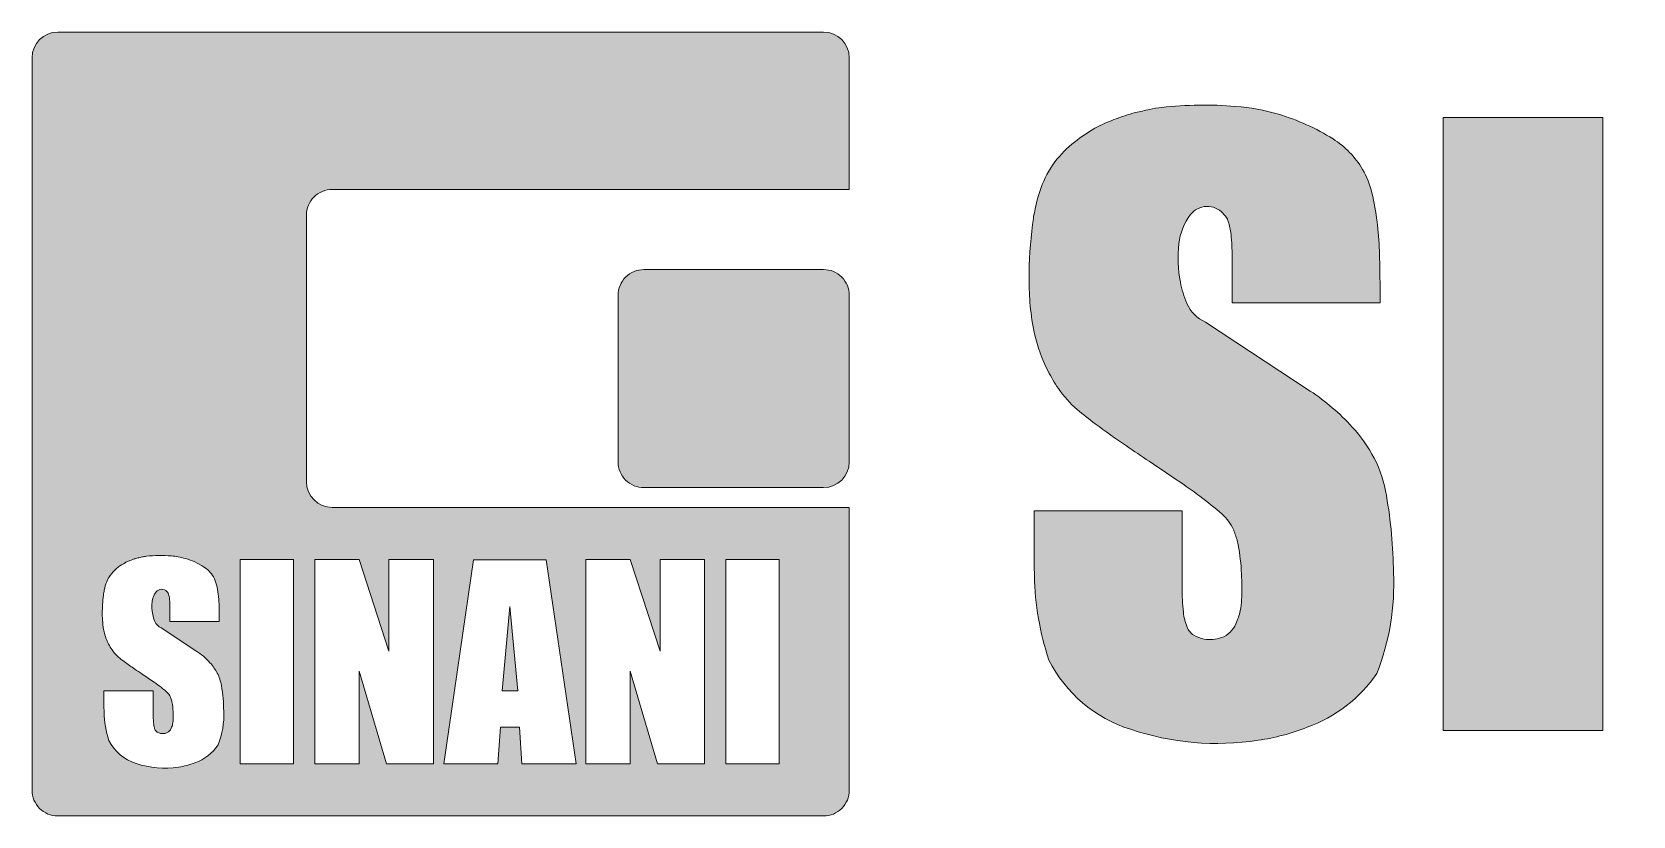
# Model space of a CAD drawing. Header units: millimetres. Extents: x 298.4 to 342.9, y 128.4 to 155.
# Drawn here: x 298.42 to 321.93, y 143.49 to 155 of the extents above; entities that cross this region are included whole.
import ezdxf

# ---------------------------------------------------------------- set-up
doc = ezdxf.new("R2010")
doc.units = ezdxf.units.MM
doc.layers.get('0').update_dxf_attribs({"lineweight": 0})

msp = doc.modelspace()

# ---------------------------------------------------------------- hatches: boundary and pattern name
at = {"true_color": 0xffffff, "transparency": 33554687}
h = msp.add_hatch(color=7, dxfattribs=at)
h.dxf.hatch_style = 1
h.paths.add_polyline_path([(308.6093494924349, 147.252980431702), (309.3894395777693, 147.2529804317019), (309.3894395777693, 144.2540052903659), (308.6093494924348, 144.2540052903659)])
h.paths.add_polyline_path([(307.6418411343091, 147.2529804317019), (308.2943122923205, 147.252980431702), (308.2943122923205, 144.2540052903659), (307.6054416779411, 144.2540052903659), (307.2049580758979, 145.6143561069849), (307.2049580758978, 144.2540052903659), (306.5524869178866, 144.2540052903659), (306.5524869178865, 147.252980431702), (307.2049580758978, 147.2529804317019), (307.6418411343092, 145.909122106462)])
h.paths.add_polyline_path([(304.3140837818395, 144.2540052903659), (303.6252131674602, 144.2540052903659), (303.2247295654168, 145.6143561069852), (303.2247295654168, 144.2540052903659), (302.5722584074054, 144.2540052903659), (302.5722584074054, 147.252980431702), (303.2247295654168, 147.252980431702), (303.6616126238282, 145.9091221064621), (303.6616126238281, 147.2529804317019), (304.3140837818395, 147.252980431702)])
h.paths.add_polyline_path([(302.2591214174923, 144.2540052903659), (301.4790313321579, 144.2540052903659), (301.4790313321579, 147.2529804317019), (302.2591214174923, 147.2529804317019)])
edge = h.paths.add_edge_path()
edge.add_arc((300.2539762162776, 145.1480890414121), 0.2172061185797312, 23.02716916509908, 48.83936856353304)
edge.add_arc((299.1432403984429, 143.8775453143194), 1.904812535809578, 48.83936854961305, 53.06627259384001)
edge.add_arc((298.9391032688104, 143.605993251509), 2.244536674650449, 53.06627259395256, 55.46271175224465)
edge.add_arc((293.5440199665739, 135.7670323712117), 11.76064047404773, 55.46271175227929, 56.47342241434364)
edge.add_arc((305.2286415035074, 153.4027901176062), 9.394744933712808, 235.65454389659368, 236.4734224143378, ccw=False)
edge.add_arc((302.684495305228, 149.6795598785987), 4.885296709053893, 233.4561106740945, 235.6545438966525, ccw=False)
edge.add_arc((300.7896545990061, 147.1229277504739), 1.703035069823706, 229.6799838732147, 233.4561106741742, ccw=False)
edge.add_arc((300.0193161848378, 146.2152189051518), 0.5125071952154686, 214.1797403373026, 229.6799838731674, ccw=False)
edge.add_arc((300.2661930632515, 146.3828686762871), 0.81092743390089, 207.2147320499592, 214.1797403372084, ccw=False)
edge.add_arc((300.2183649125777, 146.358272797767), 0.7571455667237438, 192.4889610409748, 207.214732049934, ccw=False)
edge.add_arc((300.5279250308019, 146.4268380533453), 1.074208117441238, 185.0708806620189, 192.4889610409543, ccw=False)
edge.add_arc((300.9360810243292, 146.4630559260934), 1.483967863339632, 180.0482805299915, 185.0708806621073, ccw=False)
edge.add_arc((301.5709832667153, 146.4635909292716), 2.118870331137078, 172.7590919345748, 180.0482805300511, ccw=False)
edge.add_arc((300.4453688308383, 146.6066056676048), 0.9842069124814473, 168.3180000791819, 172.75909193461, ccw=False)
edge.add_arc((300.2228647308943, 146.652611156418), 0.7569964824990172, 158.878493402248, 168.3180000792508, ccw=False)
edge.add_arc((299.9380344490581, 146.7626408659513), 0.4516526984933541, 140.3487605514546, 158.8784934022824, ccw=False)
edge.add_arc((300.0435870936953, 146.675161008805), 0.5887442233818034, 127.2860535897529, 140.3487605514992, ccw=False)
edge.add_arc((300.1293642174987, 146.5625055638929), 0.7303385885109392, 117.91547442926051, 127.28605358977151, ccw=False)
edge.add_arc((300.051741457364, 146.7090137494454), 0.5645376798138372, 112.52191608499581, 117.91547442920091, ccw=False)
edge.add_arc((300.3834730440889, 145.9090085130172), 1.430594389240794, 108.87980654347581, 112.52191608503759, ccw=False)
edge.add_arc((300.0951442303683, 146.7521175797767), 0.5395464650113359, 103.085625934711, 108.8798065433088, ccw=False)
edge.add_arc((301.2371825464416, 141.8389170135986), 5.583730375107424, 102.36792512475358, 103.08562593460078, ccw=False)
edge.add_arc((300.1632204651512, 146.7366483696065), 0.5696335483925691, 96.22173517536658, 102.367925124804, ccw=False)
edge.add_arc((300.3106503921856, 145.3843110902373), 1.929983393306353, 85.4805241123081, 96.22173517539801, ccw=False)
edge.add_arc((300.381356847114, 146.2788342379724), 1.032670145548167, 73.66145485397982, 85.4805241122952, ccw=False)
edge.add_arc((300.374386079677, 146.2550554671414), 1.057449603590852, 57.6903937164239, 73.6614548539971, ccw=False)
edge.add_arc((300.7027203862215, 146.7742362390544), 0.4431596958288721, 30.6234917896125, 57.69039371637382, ccw=False)
edge.add_arc((300.7385784691775, 146.7954624992555), 0.4014900877745268, 12.864167290720275, 30.623491789586524, ccw=False)
edge.add_arc((299.7009023938984, 146.5584858567751), 1.465881729177197, 1.6561692311582874, 12.864167290630121, ccw=False)
edge.add_arc((292.0860811444445, 146.3383135096535), 9.083885307777848, 0.04713248504327794, 1.6561692311519778, ccw=False)
edge.add_line((301.1699633786954, 146.3457860677333), (300.4454273247631, 146.3457860677332))
edge.add_line((300.4454273247631, 146.3457860677332), (300.4454273247632, 146.5885013104801))
edge.add_arc((299.6635752609384, 146.58850131048), 0.7818520638247147, 8.3187e-12, 7.564409349905136)
edge.add_arc((300.1331877508609, 146.6508641147973), 0.3081168951349438, 7.564409349946789, 21.16987720472591)
edge.add_arc((299.3782760408898, 145.8674044911381), 1.3736075419545, 40.64521989270776, 41.8693085675479)
edge.add_arc((300.3240216780318, 146.7150595101216), 0.1035863447372936, 41.86930856162669, 142.3774267914597)
edge.add_arc((300.4645788963415, 146.6067276356246), 0.2810465561961269, 142.3774267915481, 173.917474564846)
edge.add_arc((300.8351210731563, 146.5672423986891), 0.6536865818703806, 173.9174745648336, 190.4807176952035)
edge.add_arc((300.6655884287249, 146.5358803909262), 0.4812774955123066, 190.4807176951931, 203.5351606033721)
edge.add_arc((300.385781952284, 146.4140128459997), 0.1760835198759822, 203.5351606033297, 246.4648393966617)
edge.add_line((300.3154697312629, 146.2525767981448), (300.8274962712769, 145.9150083864783))
edge.add_arc((300.2290682369541, 145.0073078277996), 1.08721498172579, 42.28000095297779, 56.603968781891524, ccw=False)
edge.add_arc((300.4854933573255, 145.240473173825), 0.7406317724605131, 27.80976348894751, 42.2800009530327, ccw=False)
edge.add_arc((300.6316896387086, 145.3175855695138), 0.5753451297481343, 8.521559567071677, 27.809763488929207, ccw=False)
edge.add_arc((298.964589317728, 145.0078195930538), 2.270717334507328, 0.44634491419907363, 10.018335005717972, ccw=False)
edge.add_arc((300.0486970600838, 144.9677994283446), 1.187943254015403, -21.520422157310918, 2.7844775488641176, ccw=False)
edge.add_arc((300.5738803319124, 144.9315793632134), 0.7042594175640687, 289.8826622106111, 325.43486006221764, ccw=False)
edge.add_arc((300.4124015925116, 145.2893856206158), 1.096070509784693, 278.42276620404914, 291.4597032016581, ccw=False)
edge.add_arc((300.3719334200081, 145.5195643761408), 1.329709225863925, 251.3931406719336, 278.6949172730135, ccw=False)
edge.add_arc((300.1468618597323, 144.8967315732602), 0.6677766965799812, 206.5524354302046, 252.64405537606189, ccw=False)
edge.add_arc((300.8110474862921, 145.0273141817296), 1.332506500409695, 180.6774414527287, 198.7849557316436, ccw=False)
edge.add_arc((301.0543763475117, 145.0888407204254), 1.577636184726704, 178.4531870558181, 182.807781602716, ccw=False)
edge.add_line((299.4773150475717, 145.1314269575305), (299.4773150475717, 145.3285324387184))
edge.add_line((299.4773150475717, 145.3285324387184), (300.200674188626, 145.3285324387184))
edge.add_line((300.200674188626, 145.3285324387184), (300.200674188626, 144.9548327764172))
edge.add_arc((301.3393710013141, 144.9548327764172), 1.138696812688181, 179.9999999999971, 186.1929325022116)
edge.add_arc((300.4876058776958, 144.8624077776116), 0.2819318471248126, 186.1929325021827, 201.3549874134773)
edge.add_arc((300.3005646223281, 144.7892765698075), 0.0811020565946604, 201.3549874135309, 238.3716894033201)
edge.add_arc((300.3336795852125, 144.8430446263353), 0.1442495400726933, 238.3716894030794, 260.2746429455001)
edge.add_arc((300.3381979370663, 144.8694078166319), 0.1709971251241397, 260.274642945438, 289.0564146015257)
edge.add_arc((300.3590744073189, 144.8089715204506), 0.1070567395582129, 289.0564146015941, 315.7600578523516)
edge.add_arc((300.3296173729455, 144.8376572164883), 0.1481734761899688, 315.7600578524882, 335.4218788807532)
edge.add_arc((300.1953454586335, 144.8990696890177), 0.2958231925973684, 335.4218788807012, 348.3537765720717)
edge.add_arc((300.1473311527974, 144.9089659850058), 0.344846760798841, 348.3537765719094, 357.5869914724462)
edge.add_arc((299.0853733816556, 144.9537167375314), 1.407747008959487, 357.5869914723134, 362.6679199413482)
edge.add_arc((299.4391124672806, 144.9702001546358), 1.053624087167882, 2.667919941324262, 10.51041755225169)
edge.add_arc((300.1761587660813, 145.1069422299146), 0.3040004204341885, 10.51041755222041, 21.68447615732137)
edge.add_arc((300.6083956311707, 145.2788145268729), 0.1611541710771604, 196.4967503931312, 201.6844761569328, ccw=False)
h.paths.add_polyline_path([(305.2615413141052, 144.2540052903659), (304.4670044514606, 144.254005290366), (304.9045064966719, 147.2513602107763), (305.9716974931872, 147.2513602107763), (306.4091995383985, 144.2540052903659), (305.6146626757538, 144.2540052903659), (305.57666779335, 144.7932570346395), (305.2995361965092, 144.7932570346395)])
edge = h.paths.add_edge_path()
edge.add_line((310.4206713221592, 148.0196515729633), (310.4206713221592, 143.8673073576586))
edge.add_arc((310.0417229722692, 143.8673073576586), 0.378948349890095, -90.00000000000858, 0, ccw=False)
edge.add_line((310.0417229722691, 143.4883590077685), (298.7996196720493, 143.4883590077686))
edge.add_arc((298.7996196720493, 143.8673073576586), 0.3789483498900097, 179.9999999999828, 270, ccw=False)
edge.add_line((298.4206713221592, 143.8673073576587), (298.4206713221592, 154.6230514493345))
edge.add_arc((298.7996196720498, 154.6230514493345), 0.3789483498904929, 90.0000000000644, 180, ccw=False)
edge.add_line((298.7996196720493, 155.001999799225), (310.0417229722692, 155.0019997992249))
edge.add_arc((310.0417229722688, 154.6230514493345), 0.3789483498904076, 4.729372449219227e-11, 89.99999999994839, ccw=False)
edge.add_line((310.4206713221592, 154.6230514493348), (310.4206713221592, 152.6906627494009))
edge.add_line((310.4206713221592, 152.6906627494009), (302.8290740547163, 152.6906627494009))
edge.add_arc((302.8290740547161, 152.311714399511), 0.3789483498898676, 89.99999999997422, 180.0000000000387)
edge.add_line((302.4501257048263, 152.3117143995107), (302.4501257048263, 148.3985999228534))
edge.add_arc((302.8290740547163, 148.3985999228534), 0.378948349890095, 180, 270)
edge.add_line((302.8290740547163, 148.0196515729633), (310.4206713221592, 148.0196515729633))
h = msp.add_hatch(color=7, dxfattribs=at)
h.dxf.hatch_style = 1
h.paths.add_polyline_path([(331.0209582262146, 147.9589368450916), (331.3660232170075, 147.9589368450916), (331.0209582262146, 151.6750706705772), (330.6758932354216, 147.9589368450916)], flags=16)
h.paths.add_polyline_path([(330.6051949452831, 146.3640153485784), (331.4367215071463, 146.3640153485784), (331.5507242202756, 144.7460037107637), (333.9347125969172, 144.7460037107637), (332.6219984365332, 153.739493663065), (329.419918015896, 153.739493663065), (328.1072038555121, 144.7460037107637), (330.4911922321535, 144.7460037107637)])
h.paths.add_polyline_path([(337.6332234846749, 144.7460037107637), (339.5909471976003, 144.7460037107637), (339.5909471976003, 153.7443550962295), (337.6332234846749, 153.7443550962295), (337.6332234846749, 149.7121411388292), (336.3223665790084, 153.7443550962295), (334.3646428660828, 153.7443550962295), (334.3646428660828, 144.7460037107637), (336.3223665790084, 144.7460037107637), (336.3223665790084, 148.8277029841995), (337.5240078082512, 144.7460037107637)])
h.paths.add_polyline_path([(325.6906454225566, 144.7460037107637), (327.6483691354822, 144.7460037107637), (327.6483691354822, 153.7443550962295), (325.6906454225566, 153.7443550962295), (325.6906454225566, 149.7121411388292), (324.3797885168901, 153.7443550962295), (322.4220648039646, 153.7443550962295), (322.4220648039646, 144.7460037107637), (324.3797885168901, 144.7460037107637), (324.3797885168901, 148.8277029841995), (325.5814297461329, 144.7460037107637)])
h.paths.add_polyline_path([(342.8768497682663, 144.7460037107637), (340.5362085927512, 144.7460037107637), (340.5362085927512, 153.7443550962295), (342.8768497682663, 153.7443550962295)])
h.paths.add_polyline_path([(321.482504942935, 144.7460037107637), (319.1418637674199, 144.7460037107637), (319.1418637674199, 153.7443550962295), (321.482504942935, 153.7443550962295)])
edge = h.paths.add_edge_path()
edge.add_line((313.1357631317569, 147.9700960751272), (315.3061844998362, 147.9700960751272))
edge.add_line((315.3061844998362, 147.9700960751272), (315.3061844998362, 146.8488194004175))
edge.add_arc((318.72281636879, 146.8488194004182), 3.4166318689538, 180.0000000000119, 186.1929325022204)
edge.add_arc((316.1671159981675, 146.5715004574929), 0.8459295951567783, 186.1929325022027, 201.3549874134604)
edge.add_arc((315.6059032971375, 146.3520720614386), 0.2433447324259395, 201.3549874134585, 238.3716894033053)
edge.add_arc((315.7052639313911, 146.5134017968202), 0.4328172084154241, 238.3716894033042, 260.2746429454729)
edge.add_arc((315.7188211353506, 146.5925039029524), 0.5130726815853891, 260.2746429454502, 289.056414601499)
edge.add_arc((315.7814604725143, 146.4111662779808), 0.3212211223250042, 289.0564146014859, 315.7600578521787)
edge.add_arc((315.6930753630809, 146.49723700565), 0.4445908825220116, 315.7600578522278, 335.4218788808096)
edge.add_arc((315.2901957761303, 146.6815036238257), 0.8876102366765042, 335.4218788807525, 348.3537765720552)
edge.add_arc((315.146130028623, 146.7111972173098), 1.034704251166596, 348.3537765720677, 357.5869914723685)
edge.add_arc((311.9597517723638, 146.8454707531015), 4.223910386614027, 357.5869914723753, 362.6679199412759)
edge.add_arc((313.0211372261999, 146.8949288419974), 3.161373241770537, 2.667919941294075, 10.51041755223676)
edge.add_arc((315.2326265755303, 147.3052200863539), 0.9121458083175642, 10.51041755226011, 21.68447615729258)
edge.add_arc((316.5295426919793, 147.8209186995449), 0.4835391392089873, 197.5869038655344, 201.6844761570679, ccw=False)
edge.add_arc((315.8848063142324, 147.6165584585966), 0.1928099606430765, 17.58690386563397, 24.16714030185722)
edge.add_arc((315.4661159268729, 147.4286800855564), 0.651721633542588, 24.16714030195443, 48.83936854958562)
edge.add_arc((312.1333803376369, 143.6164447824035), 5.715343313167314, 48.83936854958928, 53.06627259381767)
edge.add_arc((311.5208718852378, 142.8016594759196), 6.734677262333257, 53.06627259379651, 55.46271175231204)
edge.add_arc((295.3330567068922, 119.28104954055), 35.28751340832915, 55.46271175232559, 56.47342241431815)
edge.add_arc((330.3924771578057, 172.1967082845184), 28.18870184322827, 235.65454389660272, 236.4734224143215, ccw=False)
edge.add_arc((322.758828864474, 161.0252472344457), 14.65821300285088, 233.4561106741341, 235.6545438965934, ccw=False)
edge.add_arc((317.0734057811135, 153.3541352147295), 5.109914973576629, 229.679983873218, 233.4561106741319, ccw=False)
edge.add_arc((314.762024255832, 150.6305770786917), 1.537765274055337, 214.1797403372153, 229.6799838732225, ccw=False)
edge.add_arc((315.5027722768072, 151.1336061067004), 2.433167883833697, 207.2147320501515, 214.1797403372226, ccw=False)
edge.add_arc((315.3592650833259, 151.0598067762249), 2.271796709953467, 192.4889610410063, 207.2147320501517, ccw=False)
edge.add_arc((316.2880926285589, 151.2655351445724), 3.223135119945653, 185.0708806621537, 192.4889610410109, ccw=False)
edge.add_arc((317.5127546803985, 151.3742059837954), 4.452609191454882, 180.0482805300098, 185.0708806621297, ccw=False)
edge.add_arc((319.4177632926657, 151.3758112477115), 6.357618480063306, 172.7590919345808, 180.0482805300344, ccw=False)
edge.add_arc((316.040384774676, 151.8049234637634), 2.95308871110206, 168.3180000792459, 172.7590919345629, ccw=False)
edge.add_arc((315.3727666778802, 151.9429618050376), 2.271349386410467, 158.8784934022832, 168.3180000792631, ccw=False)
edge.add_arc((314.5181404004222, 152.2731032508894), 1.355172848623718, 140.3487605514658, 158.8784934022847, ccw=False)
edge.add_arc((314.8348485228181, 152.010622084267), 1.766512607974783, 127.28605358970219, 140.3487605514619, ccw=False)
edge.add_arc((315.0922206797805, 151.6726021837958), 2.191363029057412, 117.9154744291636, 127.2860535897085, ccw=False)
edge.add_arc((314.8593154910792, 152.1121964026002), 1.693881467459116, 112.52191608504441, 117.915474429167, ccw=False)
edge.add_arc((315.8546679839406, 149.7118003045246), 4.292463390874638, 108.87980654342891, 112.52191608502929, ccw=False)
edge.add_arc((314.9895444473506, 152.2415283887936), 1.618895940088859, 103.08562593459368, 108.87980654345469, ccw=False)
edge.add_arc((318.4162024155213, 137.4995905462763), 16.75384609472995, 102.36792512477831, 103.08562593458203, ccw=False)
edge.add_arc((315.1938055208086, 152.195113402846), 1.709171496221176, 96.2217351753763, 102.36792512475489, ccw=False)
edge.add_arc((315.6361654023216, 148.1374585514871), 5.790867854051904, 85.48052411229048, 96.22173517540222, ccw=False)
edge.add_arc((315.8483183868188, 150.8214533251622), 3.098501453662344, 73.66145485396243, 85.4805241122857, ccw=False)
edge.add_arc((315.8274027700272, 150.7501057062734), 3.172851609996235, 57.69039371640332, 73.66145485396498, ccw=False)
edge.add_arc((316.8125618070179, 152.3078948836021), 1.329689802349686, 30.62349178958408, 57.69039371640599, ccw=False)
edge.add_arc((316.9201531057937, 152.3715837569304), 1.204661164997724, 12.864167290636487, 30.623491789565207, ccw=False)
edge.add_arc((313.806631482717, 151.6605411511422), 4.398342189241143, 1.6561692311403249, 12.864167290652688, ccw=False)
edge.add_arc((290.9585470163387, 150.9999194215746), 27.25597515620282, 0.0471324850665269, 1.6561692311423144, ccw=False)
edge.add_line((318.214512950499, 151.022340648898), (316.0405602841838, 151.022340648898))
edge.add_line((316.0405602841838, 151.022340648898), (316.0405602841838, 151.7506017840898))
edge.add_arc((313.6946323354126, 151.7506017840899), 2.345927948771134, 359.9999999999959, 367.5644093499416)
edge.add_arc((315.1036930978876, 151.93771984949), 0.9244971897309431, 7.564409349964309, 19.06795458401609)
edge.add_arc((315.8186256318428, 152.1848397149569), 0.1680603080176746, 19.06795458393157, 41.08065150170194)
edge.add_arc((312.8385990199214, 149.5869684570295), 4.121475752987389, 41.0806515018087, 41.86930856159803)
edge.add_arc((315.6762856176782, 152.130336559278), 0.3108082877493663, 41.86930856156062, 142.3774267914912)
edge.add_arc((316.0980241051629, 151.8052894258308), 0.843273301424622, 142.3774267914905, 173.9174745648622)
edge.add_arc((317.2098268220828, 151.6868149404696), 1.961370562414058, 173.9174745648685, 190.4807176952781)
edge.add_arc((316.7011482789286, 151.5927140050843), 1.444061325781028, 190.4807176952748, 203.5351606032769)
edge.add_arc((315.8615958063893, 151.2270534243639), 0.5283342843327112, 203.5351606032668, 246.4648393967182)
edge.add_line((315.6506257110669, 150.742668520717), (317.1869487909835, 149.7298027777031))
edge.add_arc((315.3913801456986, 147.0062695055464), 3.262161897342807, 42.28000095302468, 56.60396878186452, ccw=False)
edge.add_arc((316.1607774325801, 147.7058764097679), 2.222247475144945, 27.80976348897491, 42.2800009530319, ccw=False)
edge.add_arc((316.5994357905698, 147.9372502624645), 1.726308956026015, 8.521559583288592, 27.80976348896229, ccw=False)
edge.add_arc((311.5973421499059, 147.0078050447297), 6.813231690823255, 0.44634491143892774, 10.018335009205089, ccw=False)
edge.add_arc((314.8501808516684, 146.8877255215987), 3.564394608776989, -21.5204221553617, 2.7844775451624173, ccw=False)
edge.add_arc((316.4259803828065, 146.7790481041927), 2.113113116017459, 289.88266223348006, 325.43486006557976, ccw=False)
edge.add_arc((315.9414673843558, 147.8526370071862), 3.288732692156332, 278.4227662034992, 291.45970321402757, ccw=False)
edge.add_arc((315.8200436248228, 148.5432827198204), 3.989759931620028, 251.3931406804642, 278.69491727396553, ccw=False)
edge.add_arc((315.1447219263197, 146.6744881648002), 2.00364760615346, 206.552435429379, 252.64405539268938, ccw=False)
edge.add_arc((317.1375946149075, 147.0662980800191), 3.998153085305993, 180.6774414548261, 198.7849557314359, ccw=False)
edge.add_arc((317.867696897348, 147.2509069508542), 4.733658693301335, 178.4531870549181, 182.8077816035995, ccw=False)
edge.add_line((313.1357631317569, 147.3786859112739), (313.1357631317569, 147.9700960751272))
h = msp.add_hatch(color=7, dxfattribs=at)
h.dxf.hatch_style = 1
edge = h.paths.add_edge_path(flags=17)
edge.add_line((310.0417229722692, 148.3104446219939), (307.404832602682, 148.3104446219939))
edge.add_arc((307.404832602682, 148.6893929718839), 0.378948349890095, 180, 270, ccw=False)
edge.add_line((307.0258842527918, 148.6893929718839), (307.0258842527918, 151.1346344036399))
edge.add_arc((307.4048326026819, 151.1346344036399), 0.3789483498900381, 89.99999999999142, 179.9999999999957, ccw=False)
edge.add_line((307.404832602682, 151.5135827535299), (310.0417229722692, 151.51358275353))
edge.add_arc((310.0417229722692, 151.1346344036399), 0.3789483498900665, -4.320099833421409e-12, 90, ccw=False)
edge.add_line((310.4206713221592, 151.1346344036399), (310.4206713221592, 148.6893929718839))
edge.add_arc((310.0417229722691, 148.6893929718839), 0.3789483498901518, -89.9999999999913, 0, ccw=False)
h = msp.add_hatch(color=7, dxfattribs=at)
h.dxf.hatch_style = 1
h.paths.add_polyline_path([(305.4381019949295, 145.3248132848379), (305.5531054311372, 145.3248132848379), (305.4381019949295, 146.5633282624271), (305.3230985587217, 145.3248132848379)])

# ---------------------------------------------------------------- linework, layer by layer
at = {"color": 7, "true_color": 0xffffff, "transparency": 33554687}
for points in [[(310.4206713221592, 148.0196515729633), (310.4206713221592, 143.8673073576586, -0.414213562373139), (310.0417229722691, 143.4883590077685), (298.7996196720493, 143.4883590077686, -0.414213562373183), (298.4206713221592, 143.8673073576587), (298.4206713221592, 154.6230514493345, -0.4142135623727657), (298.7996196720493, 155.001999799225), (310.0417229722692, 155.0019997992249, -0.4142135623725896), (310.4206713221592, 154.6230514493348), (310.4206713221592, 152.6906627494009), (302.8290740547163, 152.6906627494009, 0.4142135623734247), (302.4501257048263, 152.3117143995107), (302.4501257048263, 148.3985999228534, 0.4142135623730951), (302.8290740547163, 148.0196515729633)], [(313.1357631317569, 147.9700960751272), (315.3061844998362, 147.9700960751272), (315.3061844998362, 146.8488194004175, 0.0270283444307451), (315.326123012749, 146.4802443429641, 0.0662536314436773), (315.3792660830076, 146.2634592408602, 0.1629351517876462), (315.4782916911253, 146.1448718278228, 0.0958616945373652), (315.6321500247652, 146.086804688815, 0.1262485737766685), (315.8863388392211, 146.1075488581501, 0.1170467848160628), (316.0115911301697, 146.1870616376119, 0.0860019757318242), (316.0973840900767, 146.3123167360829, 0.0564860096214398), (316.1595325243665, 146.5023234061146, 0.0403093109467489), (316.1799168042507, 146.6676335866121, 0.0221733655437673), (316.1790838346981, 147.0420817952732, 0.034232714024437), (316.1294681799534, 147.4716085240745, 0.0487946986067483), (316.0802223036739, 147.6422534040898, -0.0178809372692211), (316.0686042902268, 147.6748163760286, 0.0287195900523631), (316.0607174576523, 147.6954948288189, 0.1080707095632305), (315.8950610613648, 147.9193400077257, 0.0184454396808844), (315.5676778909856, 148.1848963255885, 0.0104568195188544), (315.3390463828978, 148.3493996765066, 0.0044100857992374), (314.8231880001179, 148.6977690163147, -0.0035730467821894), (314.4889397279748, 148.9226796512029, -0.0095927687591118), (314.0307663017305, 149.2488245035064, -0.0164779525498659), (313.7670037377539, 149.4581197418585, -0.0677358810070855), (313.4898629162945, 149.7666745585676, -0.0303999413373594), (313.3389589644195, 150.0208537083413, -0.0643418664671681), (313.1412243323045, 150.5685273056954, -0.032378789741788), (313.0775724876152, 150.9806484547786, -0.0219187364645517), (313.060147069767, 151.3704539743442, -0.031815813825645), (313.1108470553932, 152.177135348229, -0.0193803446727115), (313.1484649549307, 152.4028638385521, -0.0412109241320072), (313.2540103128635, 152.761435690295, -0.0810278464064711), (313.4747347031787, 153.1378563952067, -0.0570586123761485), (313.7647044493889, 153.4160965437426, -0.0409096640491054), (314.0662935717358, 153.6089765004243, -0.0235381835107786), (314.210496561779, 153.6768907570296, -0.0158930387359385), (314.4656956921407, 153.7733268567721, -0.0252872701511378), (314.6230151482073, 153.81838613054, -0.0031315707805948), (314.8277205725513, 153.8646190225294, -0.0268242436971345), (315.0085715312447, 153.894217747083, -0.0469017203761339), (316.0924739856889, 153.9103203183958, -0.0516161842703956), (316.7199650951636, 153.794825699114, -0.0697999260274047), (317.5232731074282, 153.431711780584, -0.1186538139088118), (317.9568040848991, 152.985231269737, -0.0776451442239843), (318.0945780271398, 152.6397900703813, -0.0489431410752113), (318.2031363175382, 151.7876601939794, -0.0070208626063883), (318.214512950499, 151.022340648898), (316.0405602841838, 151.022340648898), (316.0405602841838, 151.7506017840898, 0.033017953000469), (316.0201448538266, 152.0594212580961, 0.050235880277178), (315.9774647693481, 152.239743226025, 0.0963449629034354), (315.9453070285421, 152.2952756278717, 0.0034411791736622), (315.9077349689177, 152.3377805024157, 0.4690096290513576), (315.4301101623776, 152.3200717350922, 0.138494848707266), (315.2594981733488, 151.8946433433217, 0.072396870311384), (315.2811794103953, 151.3300325915571, 0.0570224363177576), (315.3772109027423, 151.0160833290416, 0.1895380565460376), (315.6506257110669, 150.742668520717), (317.1869487909835, 149.7298027777031, -0.0625816080992211), (317.8049427039315, 149.2009029651408, -0.0632223550290157), (318.1263586304796, 148.7426379036769, -0.0843599346559545), (318.306686597438, 148.1930574048657, -0.0417899877217496), (318.4103671043637, 147.0608808657214, -0.1064494966104168), (318.1660903750974, 145.5801885395171, -0.1563821369152059), (317.144639593074, 144.7918953721203, -0.0569458043973694), (316.4231881218686, 144.5993758969297, -0.1196932030882818), (314.5470198651187, 144.7620666695015, -0.2038686483257535), (313.3524077698124, 145.7788243361076, -0.0791737495242117), (313.1397209915204, 147.0190266830839, -0.0190027899611731), (313.1357631317569, 147.3786859112739)], [(310.0417229722692, 148.3104446219939), (307.404832602682, 148.3104446219939, -0.4142135623730951), (307.0258842527918, 148.6893929718839), (307.0258842527918, 151.1346344036399, -0.4142135623731171), (307.404832602682, 151.5135827535299), (310.0417229722692, 151.51358275353, -0.414213562373117), (310.4206713221592, 151.1346344036399), (310.4206713221592, 148.6893929718839, -0.4142135623730511)], [(300.4538752359127, 145.2330530331815, 0.1131056135513629), (300.3969352695382, 145.3116164306755, 0.0184454396808781), (300.2878248394587, 145.4001211757995, 0.0104568195178794), (300.2116264137812, 145.4549469365332, 0.0044100857995507), (300.0397008687413, 145.5710516478669, -0.0035730467823002), (299.9283024340464, 145.6460099790263, -0.0095927687595424), (299.7756021607544, 145.7547077018248, -0.0164779525500654), (299.6876952388413, 145.8244617256604, -0.0677358810064613), (299.595329604449, 145.9272970324191, -0.0303999413381375), (299.545036258365, 146.0120099891583, -0.0643418664663527), (299.4791351592768, 146.194538925144, -0.0323787897421292), (299.4579212399992, 146.3318908720045, -0.0219187364645342), (299.4521136878472, 146.4618054544694, -0.0318158138257441), (299.4690110049274, 146.7306566343838, -0.0193803446731966), (299.4815483176805, 146.805887540821, -0.0412109241321072), (299.5167245284289, 146.9253925505378, -0.0810278464065097), (299.5902876658622, 147.050846235147, -0.0570586123760898), (299.6869289308415, 147.1435782538283, -0.0409096640489571), (299.7874427074287, 147.2078613842119, -0.0235381835111387), (299.8355027535337, 147.2304958823084, -0.0158930387357699), (299.920555649921, 147.262636154839, -0.025287270149988), (299.9729871585143, 147.2776535325928, -0.0031315707807845), (300.0412114867948, 147.2930620544263, -0.0268242436973911), (300.1014855865908, 147.3029267324488, -0.0469017203760387), (300.4627291496904, 147.3082934056327, -0.0516161842703609), (300.6718597068458, 147.2698012999851, -0.0697999260274551), (300.9395866110776, 147.1487825079313, -0.1186538139085438), (301.084074036467, 146.9999792554505, -0.0776451442237102), (301.129991406239, 146.884850436261, -0.0489431410750334), (301.166171768657, 146.6008521562372, -0.0070208626065322), (301.1699633786954, 146.3457860677333), (300.4454273247631, 146.3457860677332), (300.4454273247632, 146.5885013104801, 0.033017953000255), (300.4386232597164, 146.6914248223578, 0.0594348893278842), (300.4205110056052, 146.7621357120301, 0.0053411452176459), (300.4011592359145, 146.7841965333431, 0.469009629050838), (300.2419761966732, 146.7782945463332, 0.1384948487069378), (300.1851145459117, 146.6365075548407, 0.0723968703112098), (300.1923404796576, 146.448333795389, 0.057022436318532), (300.2243459044291, 146.3437006249787, 0.1895380565454979), (300.3154697312629, 146.2525767981448), (300.8274962712769, 145.9150083864783, -0.0625816080995448), (301.0334615979282, 145.7387363870655, -0.0632223550291399), (301.1405832619369, 145.586005573542, -0.0843599347270723), (301.2006830588048, 145.4028411043029, -0.0417899876944427), (301.2352377510331, 145.0255087298664, -0.106449496635353), (301.1538250780452, 144.5320228357225, -0.1563821370024019), (300.8133954399561, 144.2693000865887, -0.056945804340815), (300.5729497257281, 144.2051370977483, -0.1196932031218233), (299.9476594116008, 144.2593587615137, -0.2038686482464354), (299.5495184830918, 144.5982242753946, -0.0791737495343329), (299.4786341250927, 145.0115595464867, -0.0190027899533884), (299.4773150475717, 145.1314269575305), (299.4773150475717, 145.3285324387184), (300.200674188626, 145.3285324387184), (300.200674188626, 144.9548327764172, 0.0270283444307711), (300.2073193063835, 144.8319938931964, 0.0662536314438392), (300.2250308559565, 144.7597436437485, 0.1629351517873883), (300.25803416116, 144.7202207702198, 0.0958616945384751), (300.3093121451048, 144.7008681245013, 0.1262485737768406), (300.3940283228915, 144.7077817518424, 0.1170467848163487), (300.4357724703315, 144.7342818115547, 0.0860019757304317), (300.4643655917866, 144.7760268946868, 0.0564860096217363), (300.4850784536791, 144.8393524146294, 0.0403093109477806), (300.4918721368805, 144.8944470759385, 0.0221733655443529), (300.491594524363, 145.0192433659917, 0.0342327140243703), (300.4750585936323, 145.1623962533405, 0.0487946986070479), (300.4586459028572, 145.2192688660268, -0.022639590610209)]]:
    msp.add_lwpolyline(points, format="xyb", close=True, dxfattribs=at)
for points in [[(321.482504942935, 144.7460037107637), (319.1418637674199, 144.7460037107637), (319.1418637674199, 153.7443550962295), (321.482504942935, 153.7443550962295)], [(302.2591214174923, 144.2540052903659), (301.4790313321579, 144.2540052903659), (301.4790313321579, 147.2529804317019), (302.2591214174923, 147.2529804317019)], [(304.3140837818395, 144.2540052903659), (303.6252131674602, 144.2540052903659), (303.2247295654168, 145.6143561069852), (303.2247295654168, 144.2540052903659), (302.5722584074054, 144.2540052903659), (302.5722584074054, 147.252980431702), (303.2247295654168, 147.252980431702), (303.6616126238282, 145.9091221064621), (303.6616126238281, 147.2529804317019), (304.3140837818395, 147.252980431702)], [(305.2615413141052, 144.2540052903659), (304.4670044514606, 144.254005290366), (304.9045064966719, 147.2513602107763), (305.9716974931872, 147.2513602107763), (306.4091995383985, 144.2540052903659), (305.6146626757538, 144.2540052903659), (305.57666779335, 144.7932570346395), (305.2995361965092, 144.7932570346395)], [(307.6418411343091, 147.2529804317019), (308.2943122923205, 147.252980431702), (308.2943122923205, 144.2540052903659), (307.6054416779411, 144.2540052903659), (307.2049580758979, 145.6143561069849), (307.2049580758978, 144.2540052903659), (306.5524869178866, 144.2540052903659), (306.5524869178865, 147.252980431702), (307.2049580758978, 147.2529804317019), (307.6418411343092, 145.909122106462)], [(308.6093494924349, 147.252980431702), (309.3894395777693, 147.2529804317019), (309.3894395777693, 144.2540052903659), (308.6093494924348, 144.2540052903659)], [(305.4381019949295, 145.3248132848379), (305.5531054311372, 145.3248132848379), (305.4381019949295, 146.5633282624271), (305.3230985587217, 145.3248132848379)]]:
    msp.add_lwpolyline(points, close=True, dxfattribs=at)

doc.saveas('drawing.dxf')
